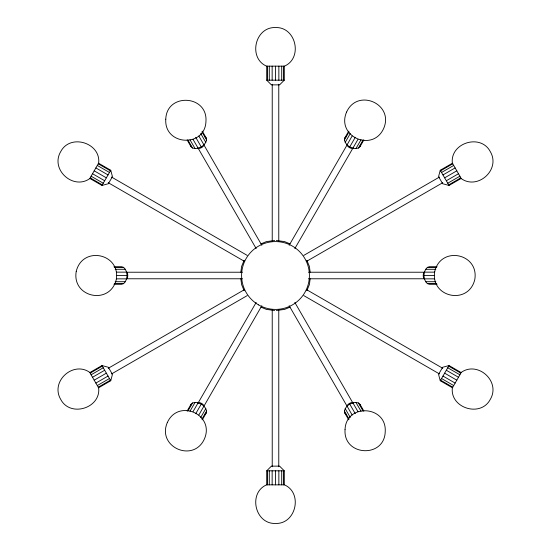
<?xml version="1.0" encoding="UTF-8"?>
<svg xmlns="http://www.w3.org/2000/svg" width="551" height="551" viewBox="0 0 551 551"><rect width="100%" height="100%" fill="white"/><g stroke="black" fill="none" stroke-linecap="round" stroke-linejoin="round"><path stroke-width="0.83" d="M98.574 163.73C101.659 143.157 70.48 133.066 60.768 151.525C49.707 169.935 74.316 191.342 90.908 177.739M452.426 387.27C449.34 407.843 480.52 417.933 490.232 399.475C501.293 381.065 476.684 359.658 460.092 373.261M113.933 284.275L121.585 284.275L123.651 283.607C128.101 279.571 128.101 271.429 123.651 267.393L121.585 266.725L113.933 266.725M437.067 284.275L429.415 284.275L427.349 283.607C422.899 279.571 422.899 271.429 427.349 267.393L429.415 266.725L437.067 266.725M240.849 272.201L241.607 266.415L244.155 260.265M310.151 278.799L309.393 284.585L306.845 290.735M190.646 405.825L190.949 404.406L192.561 402.953C198.277 401.114 205.323 405.185 206.597 411.053L206.143 413.181L202.313 419.807M363.88 139.961L360.051 146.594L358.439 148.047C352.723 149.886 345.677 145.815 344.403 139.947L344.857 137.819L348.687 131.193M360.051 146.594L360.354 145.175M102.3 366.139L90.144 373.158L98.581 387.773L110.737 380.755L112.445 374.363L108.354 367.276L101.963 365.561L89.806 372.579M448.7 184.86L460.856 177.842L452.419 163.227L440.263 170.245L438.555 176.637L442.646 183.724L449.037 185.439L461.194 178.421M187.12 139.961L190.949 146.594L192.561 148.047C198.277 149.886 205.323 145.815 206.597 139.947L206.143 137.819L202.313 131.193M348.687 419.807L344.857 413.181L344.403 411.053C345.677 405.185 352.723 401.114 358.439 402.953L360.051 404.406L363.88 411.039M89.806 178.421L101.963 185.439L110.737 170.245L98.581 163.227L90.144 177.842L102.3 184.86M187.12 411.039L190.949 404.406M187.877 411.053L192.561 402.953M344.403 139.947L349.086 131.841M189.978 411.225L195.082 402.382M345.174 142.413L350.278 133.569M193.029 411.631L198.133 402.795M347.054 144.851L352.158 136.007M197.912 403.332L256.167 302.437M289.165 245.285L347.412 144.39M195.715 413.691L201.246 404.117M349.754 146.883L355.285 137.309M198.842 414.993L261.835 305.715M294.833 248.563L357.971 139.369M200.722 417.431L205.826 408.587M355.918 148.618L361.022 139.775M201.914 419.159L206.597 411.053M358.439 148.047L363.123 139.947M448.7 366.139L460.856 373.158L452.419 387.773L440.263 380.755L449.037 365.561L461.194 372.579M284.275 80.184L279.591 84.861L271.409 84.861L266.725 80.184L266.725 66.148L284.275 66.148L284.275 80.184L266.725 80.184M266.725 470.816L271.409 466.139L279.591 466.139L284.275 470.816L284.275 484.852L266.725 484.852L266.725 470.816L284.275 470.816M344.857 137.819L345.932 136.848M205.068 414.152L206.143 413.181M440.6 170.824L452.757 163.805M91.094 374.804L103.251 367.786M441.551 172.47L453.707 165.452M92.513 377.27L104.669 370.251M442.97 174.936L455.126 167.917M108.23 368.295L244.658 289.523M303.815 255.375L439.498 177.036M94.193 380.176L106.35 373.158M444.65 177.842L456.807 170.824M95.874 383.083L108.03 376.064M111.502 373.964L247.185 295.625M306.342 261.477L442.77 182.705M446.331 180.749L458.487 173.73M97.293 385.548L109.449 378.53M447.749 183.214L459.906 176.196M98.243 387.195L110.4 380.176M283.834 66.395C303.195 58.778 296.342 26.73 275.5 27.55C254.658 26.73 247.805 58.778 267.166 66.395M267.166 484.604C247.805 492.222 254.658 524.27 275.5 523.45C296.342 524.27 303.195 492.222 283.834 484.604M261.036 243.838L266.415 241.607L274.673 240.518M289.964 307.162L284.585 309.393L276.326 310.482M101.963 185.439L108.354 183.724L112.445 176.637L110.737 170.245M449.037 365.561L442.646 367.276L438.555 374.363L440.263 380.755M114.298 267.393L123.651 267.393M427.349 267.393L436.702 267.393M115.193 269.294L125.408 269.294M425.592 269.294L435.807 269.294M116.364 272.146L126.578 272.146M424.422 272.146L434.636 272.146M126.854 272.228L242.502 272.228M308.498 272.228L424.146 272.228M116.778 275.5L126.985 275.5M424.015 275.5L434.222 275.5M116.364 278.854L126.578 278.854M126.854 278.772L242.502 278.772M308.498 278.772L424.146 278.772M424.422 278.854L434.636 278.854M115.193 281.706L125.408 281.706M425.592 281.706L435.807 281.706M114.298 283.607L123.651 283.607M427.349 283.607L436.702 283.607M276.326 240.518L284.585 241.607L289.964 243.838M274.673 310.482L266.415 309.393L261.036 307.162M98.243 163.805L110.4 170.824M97.293 165.452L109.449 172.47M447.749 367.786L459.906 374.804M95.874 167.917L108.03 174.936M446.331 370.251L458.487 377.27M111.502 177.036L247.185 255.375M306.342 289.523L442.77 368.295M94.193 170.824L106.35 177.842M444.65 373.158L456.807 380.176M92.513 173.73L104.669 180.749M108.23 182.705L244.658 261.477M303.815 295.625L439.498 373.964M442.97 376.064L455.126 383.083M91.094 176.196L103.251 183.214M441.551 378.53L453.707 385.548M440.6 380.176L452.757 387.195M460.092 177.739C476.684 191.342 501.293 169.935 490.232 151.525C480.52 133.066 449.34 143.157 452.426 163.73M90.908 373.261C74.316 359.658 49.707 381.065 60.768 399.475C70.48 417.933 101.659 407.843 98.574 387.27M205.068 136.848L206.143 137.819M344.857 413.181L345.932 414.152M440.263 170.245L449.037 185.439M201.914 131.841L206.597 139.947M358.439 402.953L363.123 411.053M200.722 133.569L205.826 142.413M355.918 402.382L361.022 411.225M198.842 136.007L203.946 144.851M352.867 402.795L357.971 411.631M203.588 144.39L261.835 245.285M294.833 302.437L353.088 403.332M195.715 137.309L201.246 146.883M349.754 404.117L355.285 413.691M193.029 139.369L256.167 248.563M289.165 305.715L352.158 414.993M189.978 139.775L195.082 148.618M345.174 408.587L350.278 417.431M187.877 139.947L192.561 148.047M344.403 411.053L349.086 419.159M101.963 365.561L110.737 380.755M306.845 260.265L309.393 266.415L310.151 272.201M244.155 290.735L241.607 284.585L240.849 278.799M360.051 404.406L360.354 405.825M190.646 145.175L190.949 146.594M283.607 66.148L283.607 80.184M283.607 470.816L283.607 484.852M281.706 66.148L281.706 80.184M281.706 470.816L281.706 484.852M278.854 66.148L278.854 80.184M278.854 470.816L278.854 484.852M278.772 84.241L278.772 240.918M278.772 310.082L278.772 466.759M275.5 66.148L275.5 80.184M275.5 470.816L275.5 484.852M272.146 66.148L272.146 80.184M272.228 84.241L272.228 240.918M272.228 310.082L272.228 466.759M272.146 470.816L272.146 484.852M269.294 66.148L269.294 80.184M269.294 470.816L269.294 484.852M267.393 66.148L267.393 80.184M267.393 470.816L267.393 484.852M347.213 405.502A4.091 2.521 -30 0 1 353.405 402.877M197.595 402.877A4.091 2.521 30 0 1 203.787 405.502M203.787 145.498A4.091 2.521 -30 0 1 197.595 148.123M353.405 148.123A4.091 2.521 30 0 1 347.213 145.498M127.054 272.607A4.091 2.521 -90 0 1 127.054 278.393M423.946 278.393A4.091 2.521 -90 0 1 423.946 272.607M165.782 119.181C163.978 145.767 205.124 147.909 205.957 121.337C207.761 94.751 166.616 92.609 165.782 119.181M345.043 429.663C343.239 456.249 384.384 458.391 385.218 431.819C387.022 405.233 345.876 403.091 345.043 429.663M76.231 271.388C71.651 297.499 109.931 305.633 116.247 279.612C120.834 253.501 82.554 245.367 76.231 271.388M434.753 271.388C430.166 297.499 468.446 305.633 474.769 279.612C479.349 253.501 441.069 245.367 434.753 271.388M167.318 422.562C156.704 446.992 193.442 463.274 204.421 438.927C215.035 414.49 178.297 398.215 167.318 422.562M346.579 112.073C335.965 136.51 372.703 152.785 383.682 128.438C394.296 104.008 357.558 87.726 346.579 112.073M258.543 304.875A33.921 33.921 0 0 0 309.421 275.5A33.921 33.921 0 0 0 258.543 246.125A33.921 33.921 0 0 0 258.543 304.875"/></g></svg>
